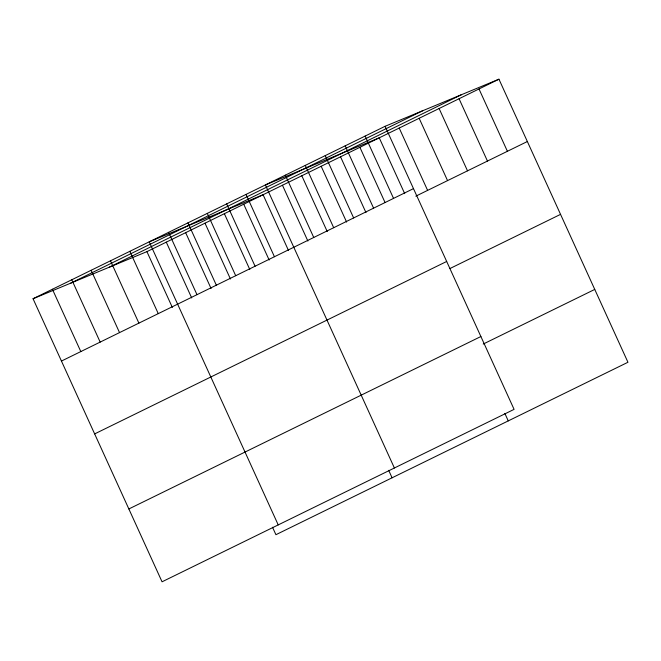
<?xml version="1.0" encoding="UTF-8"?>
<svg xmlns="http://www.w3.org/2000/svg" width="661" height="661" viewBox="0 0 661 661"><rect width="100%" height="100%" fill="white"/><g stroke="black" fill="none" stroke-linecap="round" stroke-linejoin="round"><path stroke-width="0.99" d="M385.082 126.301L514.084 409.366L162.052 581.804L33.05 298.739L385.082 126.301L498.948 79.196L627.95 362.261L275.918 534.699L272.514 527.23M70.628 283.197L422.66 110.759M109.338 267.176L461.37 94.738M33.05 298.739L146.916 251.634L498.948 79.196M61.448 361.063L413.48 188.625M415.819 196.152L527.354 141.52M94.647 433.905L446.679 261.467M449.926 268.548L560.553 214.362M128.854 508.962L480.886 336.523M483.224 344.05L594.751 289.419M479.002 88.971L507.4 151.286M459.056 98.737L487.454 161.061M439.102 108.511L467.509 170.835M419.157 118.278L447.555 180.602M399.211 128.052L427.609 190.376M404.697 193.632L379.257 137.827L265.392 184.931L394.394 467.996M504.855 413.422L508.259 420.892M365.136 136.075L393.535 198.391M359.898 147.312L384.909 202.192M345.182 145.841L373.589 208.165M340.539 156.789L365.971 212.602M325.237 155.616L353.635 217.94M321.172 166.275L346.612 222.088M305.291 165.382L333.689 227.706M301.813 175.76L327.245 231.573M285.337 175.157L313.744 237.481M282.454 185.245L307.886 241.058M288.526 250.544L263.086 194.731L149.221 241.835L278.223 524.9M388.685 470.326L392.089 477.796M246.032 194.417L274.431 256.732M243.727 204.216L269.159 260.021M226.665 203.894L255.072 266.218M224.368 213.701L249.8 269.506M207.306 213.379L235.704 275.703M205.001 223.178L230.441 278.992M187.947 222.864L216.345 285.188M185.642 232.664L211.074 288.477M168.58 232.35L196.986 294.674M166.283 242.149L191.715 297.962M146.916 251.634L172.356 307.448M129.862 251.32L158.26 313.636M110.494 260.806L138.901 323.122M91.135 270.283L119.534 332.607M71.776 279.768L100.175 342.092M52.409 289.254L80.816 351.578"/></g></svg>
